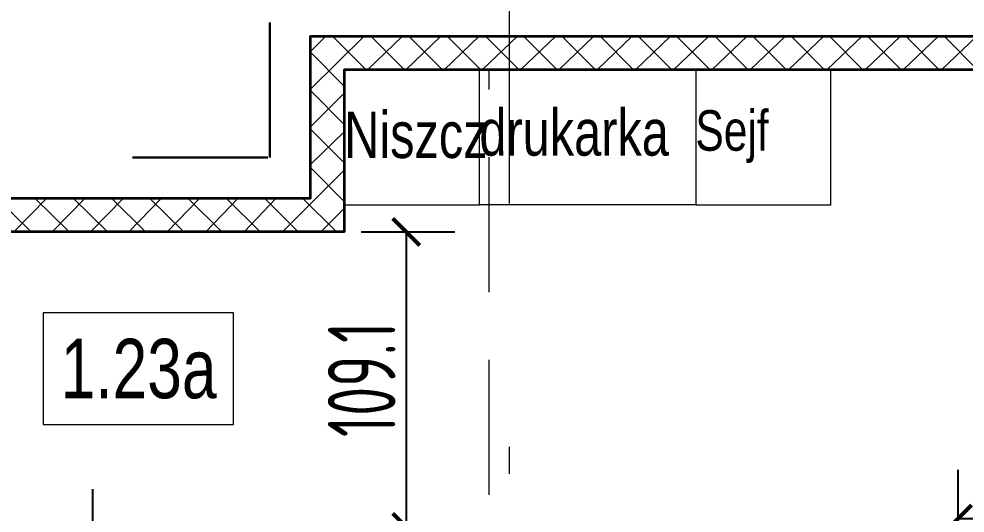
# Model space of a CAD drawing. Extents: x 6529560 to 6558080, y 5579316 to 5588131.
# Drawn here: x 6543827.963 to 6543831.461, y 5579676.174 to 5579678.003 of the extents above; entities that cross this region are included whole.
import ezdxf

# ---------------------------------------------------------------- set-up
doc = ezdxf.new("R2010")
doc.units = 0
doc.header["$MEASUREMENT"] = 0
doc.header["$PDSIZE"] = -5
for name, pattern in [('0.5_0.5', [1, 0.5, -0.5]), ('ACAD_ISO10W100', [18, 12, -3, 0, -3]), ('DASHED', [0.75, 0.5, -0.25]), ('GR_SOLID', [0])]:
    doc.linetypes.add(name, pattern=pattern)
doc.layers.get('0').update_dxf_attribs({"color": 2, "linetype": 'CONTINUOUS', "lineweight": 5})
doc.layers.get('Defpoints').update_dxf_attribs({"linetype": 'CONTINUOUS'})
for name, color, linetype, lineweight in [('arch_meble', 5, 'GR_SOLID', 13), ('arch_opisy', 20, 'CONTINUOUS', 13), ('arch_osie', 181, 'CONTINUOUS', 5), ('arch_powierzchnia', 6, 'CONTINUOUS', 35), ('arch_sciany wewnetrzne gk', 70, 'CONTINUOUS', 25), ('arch_sciany wewntrzne gk wypelnienie', 70, 'CONTINUOUS', 13), ('arch_wymiary', 2, 'CONTINUOUS', 13), ('AUSSENMASSE_N3', 7, 'GR_SOLID', 18)]:
    doc.layers.add(name, color=color, linetype=linetype, lineweight=lineweight)
doc.styles.add('ISO8', font='iso8.shx', dxfattribs={"width": 0.7})
doc.styles.get("Standard").update_dxf_attribs({"font": 'arial.ttf', "width": 0.75})
doc.dimstyles.new('biura', dxfattribs={"dimtxt": 0.25, "dimasz": 0.1, "dimexe": 0.18, "dimexo": 0.0625, "dimgap": 0.04, "dimtad": 1, "dimdec": 1, "dimlfac": 100, "dimzin": 0, "dimdsep": 46, "dimtxsty": 'ISO8', "dimblk": 'ARCHTICK', "dimcen": 0.09, "dimadec": 0, "dimazin": 0, "dimtfac": 1, "dimtdec": 1, "dimtix": 1, "dimtofl": 0, "dimtmove": 0, "dimatfit": 3, "dimldrblk": 'ARCHTICK', "dimfxl": 0.2, "dimfxlon": 1, "dimtolj": 1, "dimtzin": 0, "dimarcsym": 0})

# ---------------------------------------------------------------- blocks, each defined once
blk = doc.blocks.new('_ArchTick')
at = {"color": 0, "linetype": 'ByBlock', "const_width": 0.15}
blk.add_lwpolyline([(-0.5, -0.5), (0.5, 0.5)], dxfattribs=at)
blk = doc.blocks.new('*D2777')
at = {"layer": 'arch_wymiary', "color": 0, "lineweight": -2, "transparency": 16777216}
for p, q in [((6543826.696556055, 5579675.98258743), (6543826.696556055, 5579676.261682415)), ((6543828.235401978, 5579675.881682415), (6543828.235401978, 5579676.261682415)), ((6543826.696556055, 5579676.081682415), (6543828.235401978, 5579676.081682415))]:
    blk.add_line(p, q, dxfattribs=at)
at = {"layer": 'Defpoints', "color": 0, "transparency": 16777216}
for p in [(6543828.235401978, 5579676.081682415), (6543826.696556055, 5579675.920087431), (6543828.235401978, 5579675.123001432)]:
    blk.add_point(p, dxfattribs=at)
at = {"layer": 'arch_wymiary', "color": 0, "lineweight": -2, "transparency": 16777216, "xscale": 0.1, "yscale": 0.1, "zscale": 0.1, "rotation": 180}
blk.add_blockref('_ArchTick', (6543826.696556055, 5579676.081682415), dxfattribs=at)
at = {"layer": 'arch_wymiary', "color": 0, "lineweight": -2, "transparency": 16777216, "xscale": 0.1, "yscale": 0.1, "zscale": 0.1}
blk.add_blockref('_ArchTick', (6543828.235401978, 5579676.081682415), dxfattribs=at)
at = {"layer": 'arch_wymiary', "color": 0, "transparency": 16777216, "insert": (6543827.465979018, 5579676.246682415), "char_height": 0.25, "attachment_point": 5, "style": 'ISO8'}
blk.add_mtext('\\A1;153.9', dxfattribs=at)
blk = doc.blocks.new('*D2778')
at = {"layer": 'arch_wymiary', "color": 0, "lineweight": -2, "transparency": 16777216}
for p, q in [((6543831.435282253, 5579675.953427198), (6543831.435282253, 5579676.333427198)), ((6543832.515201121, 5579675.953427198), (6543832.515201121, 5579676.333427198)), ((6543831.435282253, 5579676.153427199), (6543832.515201121, 5579676.153427199))]:
    blk.add_line(p, q, dxfattribs=at)
at = {"layer": 'Defpoints', "color": 0, "transparency": 16777216}
for p in [(6543832.515201121, 5579676.153427199), (6543831.435282253, 5579675.123001423), (6543832.515201121, 5579674.984842289)]:
    blk.add_point(p, dxfattribs=at)
at = {"layer": 'arch_wymiary', "color": 0, "lineweight": -2, "transparency": 16777216, "xscale": 0.1, "yscale": 0.1, "zscale": 0.1, "rotation": 180}
blk.add_blockref('_ArchTick', (6543831.435282253, 5579676.153427199), dxfattribs=at)
at = {"layer": 'arch_wymiary', "color": 0, "lineweight": -2, "transparency": 16777216, "xscale": 0.1, "yscale": 0.1, "zscale": 0.1}
blk.add_blockref('_ArchTick', (6543832.515201121, 5579676.153427199), dxfattribs=at)
at = {"layer": 'arch_wymiary', "color": 0, "transparency": 16777216, "insert": (6543831.975241687, 5579676.318427199), "char_height": 0.25, "attachment_point": 5, "style": 'ISO8'}
blk.add_mtext('\\A1;108.0', dxfattribs=at)
blk = doc.blocks.new('*D2779')
at = {"layer": 'arch_wymiary', "color": 0, "lineweight": -2, "transparency": 16777216}
for p, q in [((6543829.227638335, 5579677.214160409), (6543829.574796172, 5579677.214160409)), ((6543829.394796171, 5579677.214160409), (6543829.394796171, 5579676.122881521)), ((6543829.594796171, 5579676.122881521), (6543829.214796171, 5579676.122881521))]:
    blk.add_line(p, q, dxfattribs=at)
at = {"layer": 'Defpoints', "color": 0, "transparency": 16777216}
for p in [(6543829.165138334, 5579677.214160409), (6543829.394796171, 5579676.122881521), (6543830.276282269, 5579676.122881521)]:
    blk.add_point(p, dxfattribs=at)
at = {"layer": 'arch_wymiary', "color": 0, "lineweight": -2, "transparency": 16777216, "xscale": 0.1, "yscale": 0.1, "zscale": 0.1}
for p, rotation in [((6543829.394796171, 5579677.214160409), 90), ((6543829.394796171, 5579676.122881521), 270)]:
    blk.add_blockref('_ArchTick', p, dxfattribs=dict(at, rotation=rotation))
at = {"layer": 'arch_wymiary', "color": 0, "transparency": 16777216, "insert": (6543829.229796171, 5579676.668520963), "char_height": 0.25, "attachment_point": 5, "rotation": 90, "style": 'ISO8'}
blk.add_mtext('\\A1;109.1', dxfattribs=at)

msp = doc.modelspace()

# ---------------------------------------------------------------- hatches: boundary and pattern name
at = {"layer": 'arch_sciany wewntrzne gk wypelnienie'}
h = msp.add_hatch(dxfattribs=at)
h.set_pattern_fill('ANSI37', color=256, scale=0.8, angle=90)
h.set_pattern_definition([(135, (0.4768197489902378, 98.16788971982896), (-0.0707106781186548, -0.0707106781186548), []), (225, (0.4768197489902378, 98.16788971982896), (0.0707106781186548, -0.0707106781186548), [])])
h.paths.add_polyline_path([(6543828.851865141, 5579680.871182914), (6543828.931878847, 5579680.871182914), (6543828.931878847, 5579680.971171102), (6543828.851865141, 5579680.971171102)], flags=17)
h.paths.add_polyline_path([(6543827.751865135, 5579680.971102293), (6543827.751865135, 5579680.871102294), (6543828.011865141, 5579680.87110229), (6543828.011865143, 5579680.971102289), (6543827.931865137, 5579680.97110229), (6543827.931865149, 5579682.071102289), (6543827.83186515, 5579682.07110229), (6543827.831865137, 5579680.971102292)], flags=17)
h.paths.add_polyline_path([(6543826.651865131, 5579680.971102298), (6543826.651865131, 5579680.871102299), (6543826.911865137, 5579680.871102295), (6543826.911865137, 5579680.971102296), (6543826.831865133, 5579680.971102296), (6543826.831865145, 5579682.071102295), (6543826.731865145, 5579682.071102296), (6543826.731865133, 5579680.971102297)], flags=17)
h.paths.add_polyline_path([(6543831.077053002, 5579679.3406111), (6543832.924837508, 5579679.340250049), (6543832.924843392, 5579679.465314813), (6543832.125885447, 5579679.465352411), (6543832.125901687, 5579682.22103632), (6543831.875903239, 5579682.22103632), (6543831.875903237, 5579679.465546335), (6543831.077053002, 5579679.465524036)], flags=17)
h.paths.add_polyline_path([(6543775.97652131, 5579672.562711427), (6543776.133657281, 5579672.562711427), (6543776.133657281, 5579672.687711426), (6543775.97652131, 5579672.687711426)])
h.paths.add_polyline_path([(6543805.52631407, 5579679.466649816), (6543805.52631407, 5579679.34202755), (6543805.701547256, 5579679.34202755), (6543805.701547236, 5579682.221072561), (6543805.576547229, 5579682.221159792), (6543805.576547229, 5579679.466716163)])
h.paths.add_polyline_path([(6543811.174062316, 5579677.814474194), (6543811.174062316, 5579670.991072974), (6543811.298981189, 5579670.991071553), (6543811.298981189, 5579677.814474195), (6543814.33266356, 5579677.814461856), (6543814.332663563, 5579677.939460946), (6543809.944116447, 5579677.939473284), (6543809.944116447, 5579677.814461401)])
h.paths.add_polyline_path([(6543809.944116442, 5579682.221504417), (6543809.944116447, 5579679.342386698), (6543809.944116446, 5579679.341918382), (6543809.944113974, 5579679.342387408), (6543810.069113974, 5579679.342385987), (6543810.069127688, 5579679.341742292), (6543811.863017871, 5579679.341628944), (6543811.86302577, 5579679.466628944), (6543810.069116448, 5579679.467378801), (6543810.069116441, 5579682.221540881)])
h.paths.add_polyline_path([(6543795.354303063, 5579682.221133487), (6543795.479303057, 5579682.221133487), (6543795.479302087, 5579682.101151742), (6543795.354302091, 5579682.101151742)])
h.paths.add_polyline_path([(6543792.602175157, 5579682.22102535), (6543792.727175151, 5579682.22102535), (6543792.729298559, 5579682.101153466), (6543792.604298565, 5579682.101153466)])
h.paths.add_polyline_path([(6543828.931865146, 5579682.221077249), (6543828.931865146, 5579682.071077249), (6543825.731863935, 5579682.071114104), (6543825.731865707, 5579682.221171101)])
h.paths.add_polyline_path([(6543825.731852004, 5579680.871182914), (6543825.811865712, 5579680.871182914), (6543825.811865712, 5579680.971171102), (6543825.731852004, 5579680.971171102)], flags=17)
h.paths.add_polyline_path([(6543818.88295381, 5579679.466248899), (6543819.032100194, 5579679.466248899), (6543819.032100194, 5579679.341174709), (6543818.88295381, 5579679.341174709)], flags=17)
h.paths.add_polyline_path([(6543815.038226563, 5579682.221071334), (6543815.038052506, 5579679.466427079), (6543814.913943046, 5579679.466499686), (6543814.913935144, 5579679.341434919), (6543817.88295381, 5579679.341247319), (6543817.88295381, 5579679.46624732), (6543815.163226569, 5579679.46641917), (6543815.163226562, 5579682.220920382)], flags=17)
h.paths.add_polyline_path([(6543812.913226558, 5579682.221071329), (6543812.913052511, 5579679.466561351), (6543812.863017948, 5579679.466561351), (6543812.863017947, 5579679.341629277), (6543813.913943046, 5579679.341629275), (6543813.913943047, 5579679.466499686), (6543813.038226562, 5579679.466553441), (6543813.038226558, 5579682.221034854)], flags=17)
h.paths.add_polyline_path([(6543828.931865146, 5579680.592672379), (6543829.056865145, 5579680.592672379), (6543829.056865145, 5579682.221077248), (6543828.931865146, 5579682.221077248)], flags=17)
h.paths.add_polyline_path([(6543830.077053002, 5579679.465507208), (6543830.077053002, 5579679.340507208), (6543825.73183168, 5579679.340525141), (6543825.731833159, 5579679.465751377), (6543828.931865146, 5579679.46575312), (6543828.931865147, 5579679.59267238), (6543829.056871665, 5579679.59267238), (6543829.056858624, 5579679.465546335)], flags=17)
h.paths.add_polyline_path([(6543825.401800754, 5579677.939456571), (6543825.401800754, 5579677.814456571), (6543827.015269852, 5579677.814471575), (6543827.015270359, 5579677.214458972), (6543829.165138332, 5579677.214160406), (6543829.165136826, 5579677.814438516), (6543834.859482227, 5579677.814448595), (6543834.859482227, 5579677.939468141), (6543829.040269748, 5579677.939461183), (6543829.040270256, 5579677.339460261), (6543827.140269853, 5579677.339459079), (6543827.140269853, 5579677.939461874)], flags=17)
h.paths.add_polyline_path([(6543823.559951467, 5579677.939460777), (6543823.559951467, 5579677.814460778), (6543823.851521311, 5579677.81447295), (6543823.851521311, 5579671.321076054), (6543823.976521312, 5579671.321076054), (6543823.976521312, 5579677.814472951), (6543824.401800755, 5579677.81447295), (6543824.401800755, 5579677.939465867)], flags=17)
h.paths.add_polyline_path([(6543815.944021623, 5579672.877945946), (6543816.069021623, 5579672.877945946), (6543816.069021623, 5579670.991071095), (6543815.944021623, 5579670.991071095)])
h.paths.add_polyline_path([(6543815.332663561, 5579677.939471546), (6543815.332663561, 5579677.8144614), (6543815.944021623, 5579677.814472948), (6543815.944021623, 5579673.877945948), (6543816.069021622, 5579673.877945952), (6543816.069021622, 5579677.814456819), (6543816.360540611, 5579677.814456815), (6543816.36054061, 5579677.939470542)], flags=17)
h.paths.add_polyline_path([(6543777.890718506, 5579680.656208543), (6543777.765718506, 5579680.656208543), (6543777.765718492, 5579677.506073696), (6543781.905445558, 5579677.506073696), (6543781.905445558, 5579677.631073695), (6543777.890718506, 5579677.631073695)])
h.paths.add_polyline_path([(6543777.765718506, 5579682.22104096), (6543777.890718506, 5579682.22104096), (6543777.890718506, 5579681.656208544), (6543777.765718506, 5579681.656208544)])
h.paths.add_polyline_path([(6543794.104436234, 5579677.851153458), (6543795.254489404, 5579677.851153458), (6543795.254489404, 5579677.976153459), (6543794.104436234, 5579677.976153459)], flags=16)
h.paths.add_polyline_path([(6543794.104487714, 5579678.87615346), (6543795.254489403, 5579678.87615346), (6543795.254489403, 5579679.00115346), (6543794.104487714, 5579679.00115346)], flags=17)
h.paths.add_polyline_path([(6543794.104489402, 5579680.026153464), (6543795.254489403, 5579680.026153464), (6543795.254489403, 5579679.901153464), (6543794.104489402, 5579679.901153464)], flags=17)
h.paths.add_polyline_path([(6543792.754298508, 5579679.901153467), (6543793.9043002, 5579679.901153467), (6543793.9043002, 5579680.026153465), (6543792.754298508, 5579680.026153465)], flags=17)
h.paths.add_polyline_path([(6543792.754298507, 5579678.876153463), (6543793.904300198, 5579678.876153463), (6543793.904300198, 5579679.001153463), (6543792.754298507, 5579679.001153463)], flags=17)
h.paths.add_polyline_path([(6543792.754298505, 5579677.851153461), (6543793.904298503, 5579677.851153461), (6543793.904298503, 5579677.976153461), (6543792.754298505, 5579677.976153461)], flags=17)
h.paths.add_polyline_path([(6543790.304298507, 5579677.921153459), (6543791.454298513, 5579677.921153459), (6543791.454298513, 5579678.046153461), (6543790.304298507, 5579678.046153461)], flags=17)
h.paths.add_polyline_path([(6543790.304298507, 5579678.946153462), (6543791.454298509, 5579678.946153462), (6543791.454298509, 5579679.071153463), (6543790.304298507, 5579679.071153463)], flags=16)
h.paths.add_polyline_path([(6543790.304298507, 5579680.096153466), (6543791.454298508, 5579680.096153466), (6543791.454298508, 5579679.971153466), (6543790.304298507, 5579679.971153466)], flags=16)
h.paths.add_polyline_path([(6543790.304218775, 5579681.121153468), (6543791.454298508, 5579681.121153468), (6543791.454298508, 5579680.996153467), (6543790.304218775, 5579680.996153467)], flags=16)
h.paths.add_polyline_path([(6543796.503363004, 5579682.221141914), (6543796.753363007, 5579682.221141914), (6543796.753363007, 5579677.770840767), (6543796.503363004, 5579677.770840767)])
h.paths.add_polyline_path([(6543790.054298551, 5579682.221168518), (6543790.306388002, 5579682.221042247), (6543790.304296822, 5579677.92115346), (6543790.179628583, 5579677.921153459), (6543790.179628582, 5579677.749069747), (6543790.054298551, 5579677.749069747)])
h.paths.add_polyline_path([(6543788.219314164, 5579682.22107113), (6543788.344393895, 5579682.22107113), (6543788.344393895, 5579677.748987575), (6543788.219314164, 5579677.748987575)])
h.paths.add_polyline_path([(6543782.061021572, 5579675.706073699), (6543782.061021572, 5579675.581073699), (6543783.153160343, 5579675.581073699), (6543783.153160343, 5579676.543573696), (6543798.301619499, 5579676.543546817), (6543798.301619619, 5579676.668546818), (6543796.753363007, 5579676.668644316), (6543796.753363015, 5579676.770840767), (6543796.628363016, 5579676.770840767), (6543796.628362915, 5579676.668548419), (6543794.104492171, 5579676.668450576), (6543794.104298922, 5579680.926153464), (6543795.479302087, 5579680.92615174), (6543795.479302085, 5579681.101151744), (6543795.354302091, 5579681.101151741), (6543795.354302087, 5579681.051151738), (6543794.1043002, 5579681.05110117), (6543794.104311449, 5579682.151152667), (6543793.9043002, 5579682.151153466), (6543793.9043002, 5579681.051153467), (6543792.729298566, 5579681.051153466), (6543792.729298559, 5579681.101153466), (6543792.604298565, 5579681.101153465), (6543792.604298565, 5579680.926153465), (6543793.9043002, 5579680.926153466), (6543793.904300194, 5579676.668562504), (6543790.304298507, 5579676.668562504), (6543790.304298507, 5579676.749069748), (6543790.054628582, 5579676.749069748), (6543790.054628503, 5579676.668566122), (6543788.344314164, 5579676.668567782), (6543788.344314164, 5579676.748987574), (6543788.219314164, 5579676.748987574), (6543788.219314164, 5579676.668573696), (6543783.153160343, 5579676.668573696), (6543783.153160342, 5579677.631073695), (6543782.905445559, 5579677.631073695), (6543782.905445559, 5579677.506073696), (6543783.028160341, 5579677.506073696), (6543783.028160341, 5579675.706073697)])
h.paths.add_polyline_path([(6543777.063638862, 5579672.562711427), (6543777.890718505, 5579672.562711427), (6543777.890718506, 5579675.581073697), (6543781.061021571, 5579675.581073699), (6543781.061021571, 5579675.706073695), (6543777.765718492, 5579675.706073693), (6543777.765718506, 5579672.687711426), (6543777.063638862, 5579672.687711426)])
h.paths.add_polyline_path([(6543838.859482227, 5579677.939459438), (6543838.859482227, 5579677.814459438), (6543838.984669475, 5579677.814458943), (6543838.984667385, 5579680.670411355), (6543839.159583259, 5579680.670411354), (6543839.159583259, 5579680.795411355), (6543838.984667668, 5579680.795411349), (6543838.9846671, 5579682.221074283), (6543838.859708857, 5579682.221036319), (6543838.859534708, 5579679.464932154), (6543834.669938101, 5579679.465166387), (6543834.669938217, 5579679.592672379), (6543834.544938116, 5579679.592672379), (6543834.544938103, 5579679.465174287), (6543833.924847339, 5579679.465276142), (6543833.924839447, 5579679.340353485), (6543836.477196808, 5579679.33995705), (6543838.859482884, 5579679.339662469)])
h.paths.add_polyline_path([(6543836.259621796, 5579682.221036319), (6543836.259621796, 5579682.071036318), (6543838.859726926, 5579682.070796857), (6543838.859681294, 5579682.221031084)], flags=17)
h.paths.add_polyline_path([(6543837.279621781, 5579680.971102298), (6543837.279621781, 5579680.871102299), (6543837.539621786, 5579680.871102296), (6543837.539621787, 5579680.971102296), (6543837.459621783, 5579680.971102297), (6543837.459621794, 5579682.071102296), (6543837.359621796, 5579682.071102297), (6543837.359621782, 5579680.971102298)], flags=17)
h.paths.add_polyline_path([(6543836.25962179, 5579680.971102298), (6543836.25962179, 5579680.871102299), (6543836.439621786, 5579680.871102295), (6543836.439621787, 5579680.971102296), (6543836.359621783, 5579680.971102296), (6543836.359621795, 5579682.071102295), (6543836.259621794, 5579682.071102296)], flags=17)
h.paths.add_polyline_path([(6543834.544938116, 5579680.592672379), (6543834.669939641, 5579680.592672379), (6543834.669939641, 5579682.22103632), (6543834.544938116, 5579682.22103632)], flags=17)
h.paths.add_polyline_path([(6543842.32875331, 5579682.221071467), (6543842.453770629, 5579682.221071467), (6543842.453771745, 5579677.815639989), (6543842.328754425, 5579677.815639989), (6543842.328754145, 5579680.6704115), (6543840.15958326, 5579680.670411498), (6543840.15958326, 5579680.795411499), (6543842.328753867, 5579680.795411499)])
h.paths.add_polyline_path([(6543838.379621785, 5579680.871182914), (6543838.859635492, 5579680.871182914), (6543838.859635492, 5579680.971171102), (6543838.379621785, 5579680.971171102)], flags=17)
edge = h.paths.add_edge_path()
edge.add_line((6543804.526314069, 5579679.341717741), (6543804.52631407, 5579677.939473286))
edge.add_line((6543804.52631407, 5579677.939473286), (6543808.944116447, 5579677.939461402))
edge.add_line((6543808.944116447, 5579677.939461402), (6543808.944116447, 5579677.814474194))
edge.add_line((6543808.944116447, 5579677.814474194), (6543804.401321883, 5579677.814474194))
edge.add_line((6543804.401321883, 5579677.814474194), (6543804.401306255, 5579679.341714079))
edge.add_line((6543804.52632189, 5579679.341716163), (6543804.52632189, 5579679.466716162))
edge.add_line((6543804.52632189, 5579679.466716162), (6543799.701614759, 5579679.466670052))
edge.add_line((6543799.701614759, 5579679.466670052), (6543799.701645081, 5579682.221097542))
edge.add_line((6543799.701645081, 5579682.221097542), (6543799.576617331, 5579682.221097542))
edge.add_line((6543799.576617331, 5579682.221097542), (6543799.576617338, 5579676.668558219))
edge.add_line((6543799.576617338, 5579676.668558219), (6543799.301619499, 5579676.668595082))
edge.add_line((6543799.301619499, 5579676.668595082), (6543799.301619499, 5579676.543693554))
edge.add_line((6543799.301619499, 5579676.543693554), (6543799.701614759, 5579676.54365698))
edge.add_line((6543799.701614759, 5579676.54365698), (6543799.701614759, 5579679.34167005))
edge.add_line((6543799.701614759, 5579679.34167005), (6543801.701614378, 5579679.341688537))
edge.add_line((6543801.701614378, 5579679.341688537), (6543801.701614378, 5579670.991081423))
edge.add_line((6543801.701614378, 5579670.991081423), (6543801.826611801, 5579670.991081423))
edge.add_line((6543801.826611801, 5579670.991081423), (6543801.826611801, 5579679.341688537))
edge.add_line((6543801.826611801, 5579679.341688537), (6543804.401306255, 5579679.341717374))
edge.add_line((6543836.559482228, 5579679.33995778), (6543836.559482228, 5579677.814460175))
edge.add_line((6543836.559482228, 5579677.814460175), (6543836.434482227, 5579677.814460175))
edge.add_line((6543836.434482227, 5579677.814460175), (6543835.859482227, 5579677.814459438))
edge.add_line((6543835.859482227, 5579677.814459438), (6543835.859482227, 5579677.939459107))
edge.add_line((6543835.859482227, 5579677.939459107), (6543836.434563748, 5579677.939459107))
edge.add_line((6543836.434563748, 5579677.939459107), (6543836.434645267, 5579679.339971122))
h.paths.add_polyline_path([(6543822.559951466, 5579677.939468054), (6543817.360540611, 5579677.939468054), (6543817.360540611, 5579677.814460778), (6543822.559951466, 5579677.814460778)], flags=17)
h.paths.add_polyline_path([(6543767.410718496, 5579682.221071241), (6543767.535718499, 5579682.221071241), (6543767.535718499, 5579681.383578649), (6543767.410718496, 5579681.383578649)])
h.paths.add_polyline_path([(6543766.726521604, 5579672.33139319), (6543766.851521598, 5579672.33139319), (6543766.851521598, 5579672.796071704), (6543767.535718516, 5579672.796071704), (6543767.535718497, 5579680.383578651), (6543767.410718496, 5579680.383578651), (6543767.410718515, 5579672.921071704), (6543766.726521599, 5579672.921071704)])
h.paths.add_polyline_path([(6543766.726521615, 5579671.331393191), (6543766.851521598, 5579671.331393191), (6543766.851521598, 5579670.991077456), (6543766.726521615, 5579670.991077456)])
h.paths.add_polyline_path([(6543745.546574781, 5579682.171131927), (6543745.546574781, 5579682.071071261), (6543746.446530376, 5579682.071071263), (6543746.446530376, 5579680.921069571), (6543746.571530378, 5579680.921069571), (6543746.571531037, 5579682.071070674), (6543747.469910622, 5579682.071071263), (6543747.471530381, 5579680.921069574), (6543747.59653038, 5579680.921069574), (6543747.59653104, 5579682.071070087), (6543748.496530382, 5579682.071069571), (6543748.496530382, 5579682.221034854), (6543746.076561079, 5579682.221034854), (6543746.076555968, 5579682.171077701)])
h.paths.add_polyline_path([(6543748.621530386, 5579682.021071203), (6543749.931539548, 5579682.021071203), (6543749.931539548, 5579682.221034854), (6543748.621530386, 5579682.221034854)])
h.paths.add_polyline_path([(6543748.496530382, 5579682.221034854), (6543748.496530382, 5579680.796069573), (6543748.671530401, 5579680.796069573), (6543748.6715304, 5579680.921069559), (6543748.621530383, 5579680.921069574), (6543748.621478087, 5579682.221071205)])
h.paths.add_polyline_path([(6543749.93153939, 5579682.221104124), (6543749.931537501, 5579680.921190281), (6543749.671530401, 5579680.921069301), (6543749.671530401, 5579680.796069302), (6543749.931537501, 5579680.796069302), (6543749.931538968, 5579678.346071078), (6543749.884138731, 5579678.34607045), (6543749.884138731, 5579678.221070451), (6543749.931533247, 5579678.221070377), (6543749.931524172, 5579672.456864017), (6543750.056524171, 5579672.45686382), (6543750.056524098, 5579682.221104125)])
h.paths.add_polyline_path([(6543745.546530376, 5579678.471067884), (6543745.546530376, 5579678.34607045), (6543748.85913873, 5579678.346067878), (6543748.859138731, 5579678.471069576), (6543748.621530383, 5579678.471069576), (6543748.621530383, 5579679.621069572), (6543748.496530382, 5579679.621069572), (6543748.496530382, 5579678.471067881), (6543747.59653038, 5579678.471067881), (6543747.59653038, 5579679.621069574), (6543747.471530381, 5579679.621069574), (6543747.471530381, 5579678.471067883), (6543746.571530378, 5579678.471067883), (6543746.571530378, 5579679.621069576), (6543746.446530377, 5579679.621069576), (6543746.446530377, 5579678.471067884)])
h.paths.add_polyline_path([(6543745.546511066, 5579678.221068453), (6543748.884138731, 5579678.221068453), (6543748.884138731, 5579678.34607045), (6543745.546511066, 5579678.34607045)])
h.paths.add_polyline_path([(6543745.546513085, 5579675.402910263), (6543748.931528535, 5579675.402910263), (6543748.931528535, 5579675.152910265), (6543745.546513085, 5579675.152910265)])
h.paths.add_polyline_path([(6543749.931525598, 5579671.456864017), (6543750.056521863, 5579671.456864017), (6543750.056521863, 5579670.921079833), (6543749.931525598, 5579670.921079833)])
h.paths.add_polyline_path([(6543745.876531423, 5579671.046080318), (6543749.931521753, 5579671.046080318), (6543749.931521753, 5579670.921079656), (6543745.876531423, 5579670.921079656)])
h.paths.add_polyline_path([(6543749.721518647, 5579682.021071203), (6543749.721517047, 5579680.921069202), (6543749.734017048, 5579680.921069202), (6543749.734017048, 5579682.021071203)], flags=17)

# ---------------------------------------------------------------- linework, layer by layer
at = {"color": 1, "linetype": '0.5_0.5', "lineweight": 30, "true_color": 0xfa0000}
msp.add_lwpolyline([(6543804.743709879, 5579679.191731395), (6543804.743709879, 5579678.089473286), (6543827.382423731, 5579678.089473507), (6543827.382424239, 5579677.489460876), (6543828.890242947, 5579677.489460335), (6543828.890133736, 5579678.089398812), (6543836.130645296, 5579678.091925687), (6543836.130645811, 5579679.189673365)], close=True, dxfattribs=at)
at = {"layer": 'arch_meble'}
for points in [[(6543829.165136826, 5579677.314438517), (6543829.665136826, 5579677.314438517), (6543829.665136826, 5579677.814438516), (6543829.165136826, 5579677.814438516)], [(6543829.665136826, 5579677.814597797), (6543830.465136826, 5579677.814597797), (6543830.465136826, 5579677.314597797), (6543829.665136826, 5579677.314597797)], [(6543830.465136825, 5579677.314440817), (6543830.965136825, 5579677.314440817), (6543830.965136825, 5579677.814440818), (6543830.465136825, 5579677.814440818)]]:
    msp.add_lwpolyline(points, close=True, dxfattribs=at)
at = {"layer": 'arch_meble', "linetype": 'DASHED'}
msp.add_lwpolyline([(6543829.701521229, 5579677.814458698), (6543837.889710244, 5579677.8144587), (6543837.889710244, 5579670.991068796), (6543829.701521229, 5579670.991068796)], close=True, dxfattribs=at)
at = {"layer": 'arch_opisy', "elevation": -14.58489982925061}
msp.add_lwpolyline([(6543828.051773147, 5579676.50106898), (6543828.755655978, 5579676.50106898), (6543828.755655978, 5579676.914479488), (6543828.051773147, 5579676.914479488)], close=True, dxfattribs=at)
at = {"layer": 'arch_osie', "linetype": 'ACAD_ISO10W100', "ltscale": 0.3}
msp.add_lwpolyline([(6543829.776520809, 5579666.319214451), (6543829.77652271, 5579684.83303036)], dxfattribs=at)
at = {"layer": 'arch_powierzchnia'}
msp.add_lwpolyline([(6543804.52631407, 5579679.341730018), (6543804.52631407, 5579677.939473286), (6543827.140269598, 5579677.939466755), (6543827.140270106, 5579677.339454199), (6543829.040270256, 5579677.339455805), (6543829.040269748, 5579677.939461183), (6543836.272411271, 5579677.939458369), (6543836.272411271, 5579679.339988858), (6543825.731831673, 5579679.339885827), (6543825.731832034, 5579679.370537156), (6543819.032102703, 5579679.370876171), (6543819.032100194, 5579679.341174709)], close=True, dxfattribs=at)
msp.add_lwpolyline([(6543836.397288441, 5579677.814459437), (6543829.165136826, 5579677.814438516), (6543829.165138332, 5579677.214160406), (6543827.01527036, 5579677.214308993), (6543827.015269852, 5579677.814621556), (6543823.976521312, 5579677.81447295), (6543823.975540895, 5579670.919127401), (6543827.606539429, 5579670.921077653), (6543827.60653961, 5579670.99108192), (6543829.576521228, 5579670.991082323), (6543829.576521228, 5579671.32106898), (6543829.976521229, 5579671.32106898), (6543829.976521229, 5579670.991082405), (6543835.576521312, 5579670.991082889)], dxfattribs=at)
at = {"layer": 'arch_sciany wewnetrzne gk'}
msp.add_lwpolyline([(6543825.401800754, 5579677.939456571), (6543825.401800754, 5579677.814456571), (6543827.015269852, 5579677.814471575), (6543827.015270359, 5579677.214458972), (6543829.165138332, 5579677.214160406), (6543829.165136826, 5579677.814438516), (6543834.859482227, 5579677.814448595), (6543834.859482227, 5579677.939468141), (6543829.040269748, 5579677.939461183), (6543829.040270256, 5579677.339460261), (6543827.140269853, 5579677.339459079), (6543827.140269853, 5579677.939461874)], close=True, dxfattribs=at)

# ---------------------------------------------------------------- texts
at = {"layer": 'arch_meble', "width": 0.75}
for s, p in [('Niszcz', (6543829.165136826, 5579677.487984782)), ('drukarka', (6543829.665136826, 5579677.496832573))]:
    msp.add_text(s, height=0.171933170539831, dxfattribs=at).set_placement(p)
at = {"layer": 'arch_meble', "insert": (6543830.46415641, 5579677.664922549), "char_height": 0.15, "attachment_point": 1}
msp.add_mtext_dynamic_manual_height_columns('Sejf', width=0.4600816878432852, gutter_width=12.5, heights=[0], dxfattribs=at)
at = {"layer": 'AUSSENMASSE_N3', "color": 7, "width": 0.7500000000000001}
msp.add_text('1.23a', height=0.22, dxfattribs=at).set_placement((6543828.116712242, 5579676.598780306, -14.58489982925061))

# ---------------------------------------------------------------- dimensions: what is measured, and where the dimension line sits
at = {"layer": 'arch_wymiary', "color": 4}
dim = msp.add_linear_dim(base=(6543829.394796171, 5579676.122881521), p1=(6543829.165138332, 5579677.214160406), p2=(6543830.276282266, 5579676.122881519), angle=90, dimstyle='biura', override={"dimarcsym": 2}, dxfattribs=at)
dim.commit()
dim.dimension.update_dxf_attribs({"geometry": '*D2779', "text_midpoint": (6543829.229796171, 5579676.668520963)})
for base, p1, p2, picture, middle in [((6543832.515201121, 5579676.153427199), (6543831.435282253, 5579675.123001423), (6543832.515201121, 5579674.984842289), '*D2778', (6543831.975241687, 5579676.318427199)), ((6543828.235401978, 5579676.081682415), (6543826.696556055, 5579675.920087431), (6543828.235401978, 5579675.123001432), '*D2777', (6543827.465979018, 5579676.246682415))]:
    dim = msp.add_linear_dim(base=base, p1=p1, p2=p2, dimstyle='biura', override={"dimarcsym": 2}, dxfattribs=at)
    dim.commit()
    dim.dimension.update_dxf_attribs({"geometry": picture, "text_midpoint": middle})

doc.saveas('drawing.dxf')
